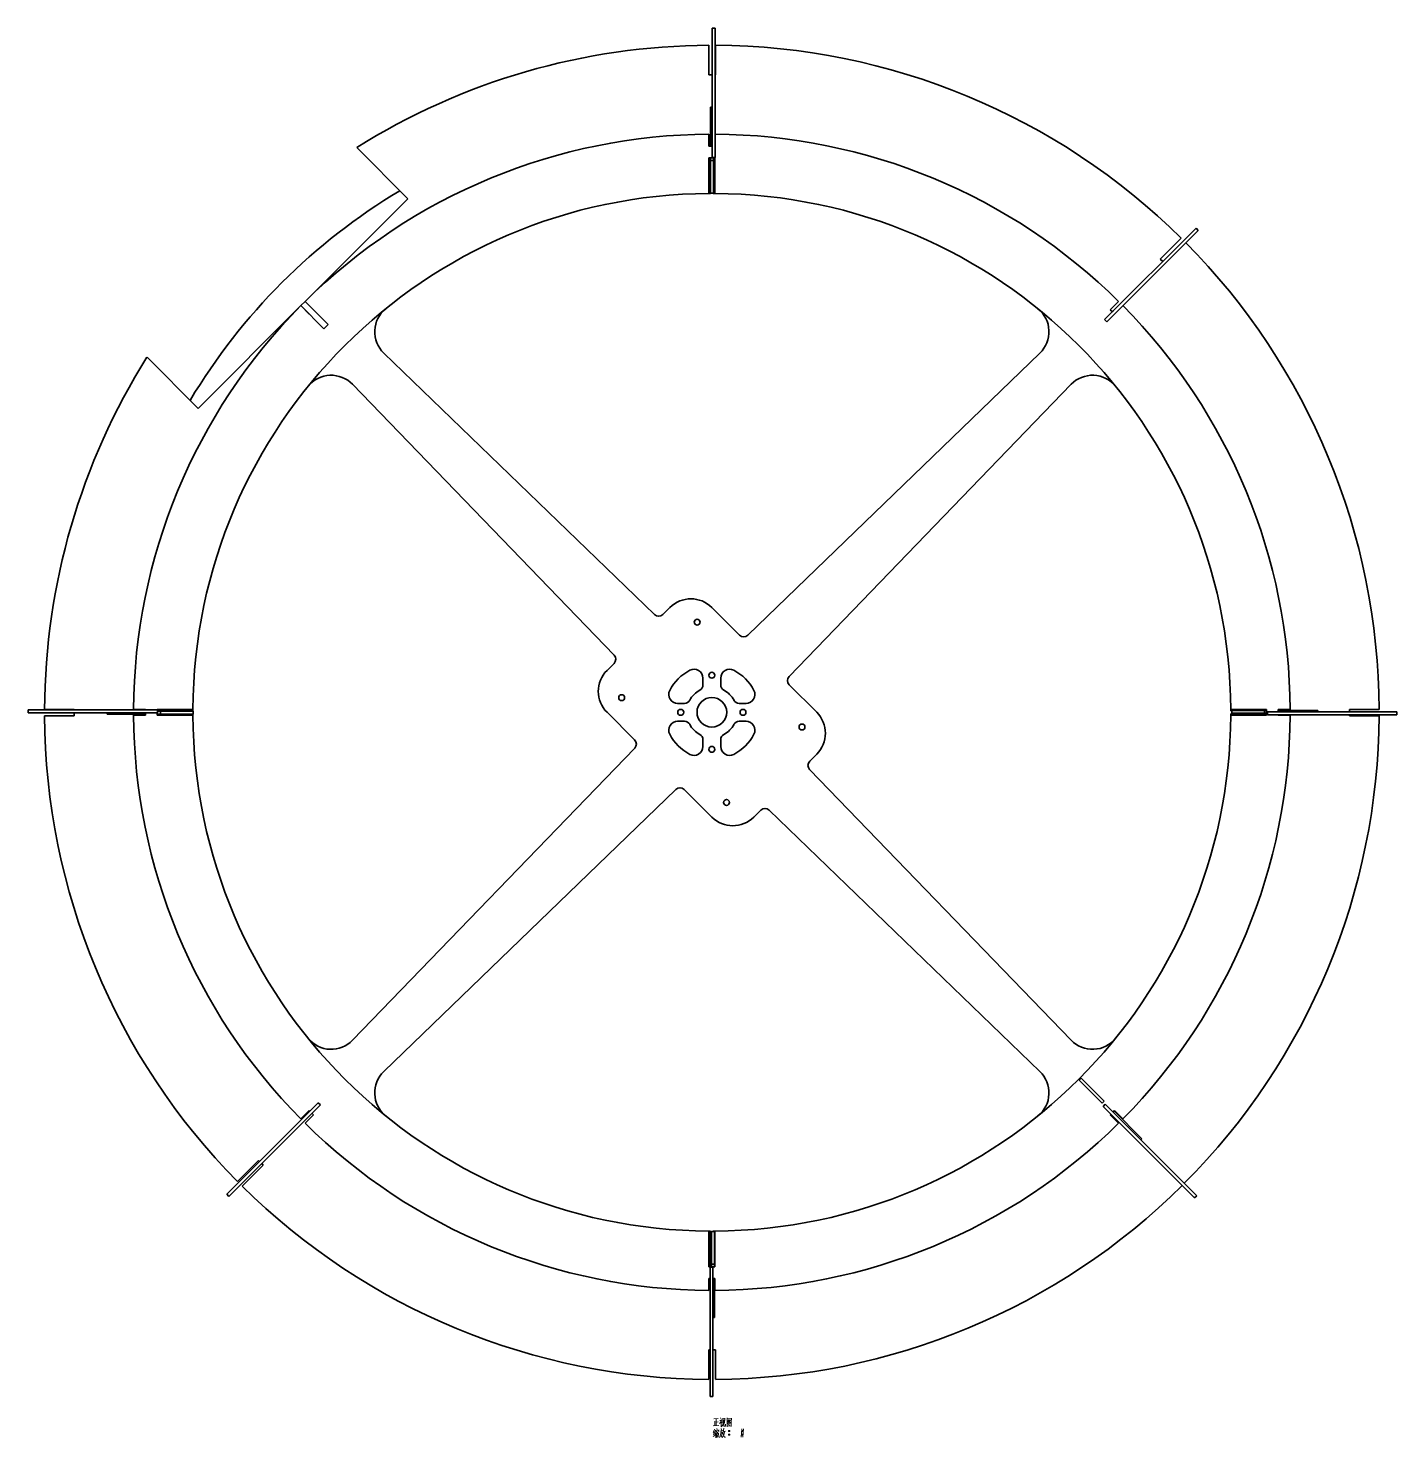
# Model space of a CAD drawing. Extents: x 68 to 1034, y 121 to 775.
# Drawn here: x 572.4 to 1033.9, y 120.7 to 596.1 of the extents above; entities that cross this region are included whole.
import ezdxf

# ---------------------------------------------------------------- set-up
doc = ezdxf.new("R2010")
doc.units = 0

msp = doc.modelspace()

# ---------------------------------------------------------------- linework, layer by layer
at = {"color": 7, "lineweight": 35}
for p, q in [((802.96, 552.55), (802.96, 596.15)), ((803.96, 552.55), (803.96, 596.15)), ((683.13, 555.87), (700.36, 538.63)), ((665.71, 503.99), (700.36, 538.63)), ((935.34, 497.84), (966.17, 528.67)), ((936.05, 497.14), (966.88, 527.96)), ((664.3, 502.57), (629.65, 467.92)), ((612.42, 485.16), (629.65, 467.92)), ((783.58, 398.36), (692.26, 486.55)), ((815.01, 391.41), (913.53, 486.55)), ((769.92, 384.7), (681.73, 476.03)), ((828.91, 377.51), (924.05, 476.03)), ((615.96, 366.24), (572.36, 366.24)), ((615.96, 365.24), (572.36, 365.24)), ((990.27, 365.55), (1033.87, 365.55)), ((990.27, 364.55), (1033.87, 364.55)), ((776.87, 353.28), (681.73, 254.76)), ((835.86, 346.08), (924.05, 254.76)), ((790.78, 339.37), (692.26, 244.24)), ((822.2, 332.43), (913.53, 244.24)), ((670.18, 233.65), (639.35, 202.82)), ((935.56, 233.16), (966.39, 202.34)), ((670.88, 232.94), (640.05, 202.12)), ((934.85, 232.46), (965.68, 201.63)), ((802.27, 178.24), (802.27, 134.64)), ((803.27, 178.24), (803.27, 134.64))]:
    msp.add_line(p, q, dxfattribs=at)
at = {"color": 7, "lineweight": 35, "ltscale": 0.025}
for p, q in [((803.96, 596.15), (802.96, 596.15)), ((803.46, 551.55), (802.46, 551.55)), ((803.96, 552.55), (802.96, 552.55)), ((803.46, 540.55), (802.46, 540.55)), ((572.36, 366.24), (572.36, 365.24)), ((615.96, 366.24), (615.96, 365.24)), ((616.96, 365.74), (616.96, 364.74)), ((627.96, 365.74), (627.96, 364.74)), ((978.27, 365.05), (978.27, 366.05)), ((989.27, 365.05), (989.27, 366.05)), ((990.27, 364.55), (990.27, 365.55)), ((1033.87, 364.55), (1033.87, 365.55)), ((926.72, 241.3), (927.43, 242)), ((934.5, 233.52), (935.21, 234.23)), ((934.85, 232.46), (935.56, 233.16)), ((802.77, 190.24), (803.77, 190.24)), ((802.27, 178.24), (803.27, 178.24)), ((802.77, 179.24), (803.77, 179.24)), ((802.27, 134.64), (803.27, 134.64))]:
    msp.add_line(p, q, dxfattribs=at)
at = {"color": 7, "lineweight": 35, "ltscale": 0.25}
for p, q in [((801.89, 590.39), (801.89, 580.39)), ((577.89, 366.39), (587.89, 366.39)), ((1027.89, 366.39), (1017.89, 366.39)), ((801.89, 140.4), (801.89, 150.4))]:
    msp.add_line(p, q, dxfattribs=at)
at = {"color": 7, "lineweight": 35, "ltscale": 0.249977}
for p, q in [((804.08, 590.39), (804.08, 580.39)), ((577.89, 364.21), (587.89, 364.21))]:
    msp.add_line(p, q, dxfattribs=at)
at = {"color": 7, "lineweight": 35, "ltscale": 0.026617}
for p, q in [((801.89, 580.39), (802.96, 580.39)), ((802.96, 556.39), (801.89, 556.39))]:
    msp.add_line(p, q, dxfattribs=at)
at = {"color": 7, "lineweight": 35, "ltscale": 0.002994}
msp.add_line((803.96, 580.39), (804.08, 580.39), dxfattribs=at)
at = {"color": 7, "lineweight": 35, "ltscale": 0.0125}
for p, q in [((802.96, 569.55), (802.46, 569.55)), ((1007.27, 365.55), (1007.27, 366.05)), ((947.58, 221.14), (947.94, 221.5)), ((803.27, 161.24), (803.77, 161.24))]:
    msp.add_line(p, q, dxfattribs=at)
at = {"color": 7, "lineweight": 35, "ltscale": 0.328967}
for p, q in [((802.46, 556.39), (802.46, 569.55)), ((803.77, 174.4), (803.77, 161.24))]:
    msp.add_line(p, q, dxfattribs=at)
at = {"color": 7, "lineweight": 35, "ltscale": 0.1}
for p, q in [((801.89, 560.39), (801.89, 556.39)), ((664.3, 502.57), (667.13, 499.74)), ((940.07, 503.98), (937.24, 501.16)), ((607.89, 366.39), (611.89, 366.39)), ((997.89, 366.39), (993.89, 366.39)), ((607.89, 364.39), (611.89, 364.39)), ((997.89, 364.39), (993.89, 364.39)), ((664.3, 228.22), (667.13, 231.04)), ((940.07, 226.8), (937.24, 229.63)), ((941.48, 228.22), (938.65, 231.04)), ((801.89, 170.4), (801.89, 174.4)), ((803.89, 170.4), (803.89, 174.4))]:
    msp.add_line(p, q, dxfattribs=at)
at = {"color": 7, "lineweight": 35, "ltscale": 0.003967}
for p, q in [((802.96, 556.55), (802.96, 556.39)), ((802.27, 174.24), (802.27, 174.4))]:
    msp.add_line(p, q, dxfattribs=at)
at = {"color": 7, "lineweight": 35, "ltscale": 0.3}
for p, q in [((801.89, 540.39), (801.89, 552.39)), ((803.89, 540.39), (803.89, 552.39)), ((627.89, 366.39), (615.89, 366.39)), ((977.89, 366.39), (989.89, 366.39)), ((627.89, 364.39), (615.89, 364.39)), ((977.89, 364.39), (989.89, 364.39)), ((801.89, 190.4), (801.89, 178.4)), ((803.89, 190.4), (803.89, 178.4))]:
    msp.add_line(p, q, dxfattribs=at)
at = {"color": 7, "lineweight": 35, "ltscale": 0.05}
for p, q in [((801.89, 552.39), (803.89, 552.39)), ((665.7, 504), (664.29, 502.59)), ((989.89, 366.39), (989.89, 364.39)), ((801.89, 178.4), (803.89, 178.4))]:
    msp.add_line(p, q, dxfattribs=at)
at = {"color": 7, "lineweight": 35, "ltscale": 0.299948}
msp.add_line((802.39, 540.39), (802.39, 552.39), dxfattribs=at)
at = {"color": 7, "lineweight": 35, "ltscale": 0.021025}
for p, q in [((802.46, 551.55), (802.46, 552.39)), ((803.46, 551.55), (803.46, 552.39))]:
    msp.add_line(p, q, dxfattribs=at)
at = {"color": 7, "lineweight": 35, "ltscale": 0.275}
for p, q in [((802.46, 540.55), (802.46, 551.55)), ((803.46, 540.55), (803.46, 551.55)), ((627.96, 365.74), (616.96, 365.74)), ((627.96, 364.74), (616.96, 364.74)), ((978.27, 366.05), (989.27, 366.05)), ((978.27, 365.05), (989.27, 365.05)), ((802.77, 190.24), (802.77, 179.24)), ((803.77, 190.24), (803.77, 179.24))]:
    msp.add_line(p, q, dxfattribs=at)
at = {"color": 7, "lineweight": 35, "ltscale": 0.003922}
msp.add_line((803.39, 540.55), (803.39, 540.39), dxfattribs=at)
at = {"color": 7, "lineweight": 35, "ltscale": 0.024999}
for p, q in [((966.88, 527.96), (966.17, 528.67)), ((639.35, 202.82), (640.05, 202.12))]:
    msp.add_line(p, q, dxfattribs=at)
at = {"color": 7, "lineweight": 35, "ltscale": 0.249978}
for p, q in [((961.15, 525.33), (954.08, 518.26)), ((642.96, 207.13), (650.03, 214.2)), ((804.08, 140.4), (804.08, 150.4))]:
    msp.add_line(p, q, dxfattribs=at)
at = {"color": 7, "lineweight": 35, "ltscale": 0.029612}
msp.add_line((954.92, 517.42), (954.08, 518.26), dxfattribs=at)
at = {"color": 7, "lineweight": 35, "ltscale": 0.275461}
msp.add_line((664.29, 502.59), (672.08, 494.79), dxfattribs=at)
at = {"color": 7, "lineweight": 35, "ltscale": 0.275462}
msp.add_line((665.7, 504), (673.49, 496.21), dxfattribs=at)
at = {"color": 7, "lineweight": 35, "ltscale": 0.06051}
msp.add_line((665.71, 503.98), (667.43, 502.27), dxfattribs=at)
at = {"color": 7, "lineweight": 35, "ltscale": 0.025001}
for p, q in [((937.95, 500.45), (937.24, 501.16)), ((936.05, 497.14), (935.34, 497.84)), ((670.18, 233.65), (670.88, 232.94)), ((965.68, 201.63), (966.39, 202.34))]:
    msp.add_line(p, q, dxfattribs=at)
at = {"color": 7, "lineweight": 35, "ltscale": 0.007868}
msp.add_line((938.17, 500.67), (937.95, 500.45), dxfattribs=at)
at = {"color": 7, "lineweight": 35, "ltscale": 0.050001}
msp.add_line((673.49, 496.21), (672.08, 494.79), dxfattribs=at)
at = {"color": 7, "lineweight": 35, "ltscale": 0.083579}
for p, q in [((786.39, 398.38), (788.75, 400.75)), ((819.4, 332.4), (817.03, 330.04))]:
    msp.add_line(p, q, dxfattribs=at)
at = {"color": 7, "lineweight": 35, "ltscale": 0.329216}
for p, q in [((812.2, 391.44), (802.89, 400.75)), ((828.94, 374.71), (838.25, 365.39)), ((776.85, 356.08), (767.54, 365.39)), ((793.58, 339.35), (802.89, 330.04))]:
    msp.add_line(p, q, dxfattribs=at)
at = {"color": 7, "lineweight": 35, "ltscale": 0.08358}
for p, q in [((769.9, 381.9), (767.54, 379.54)), ((835.88, 348.89), (838.25, 351.25))]:
    msp.add_line(p, q, dxfattribs=at)
at = {"color": 7, "lineweight": 35, "ltscale": 0.057487}
for p, q in [((799.89, 376.93), (799.89, 374.63)), ((805.89, 376.93), (805.89, 374.63)), ((791.36, 368.39), (793.66, 368.39)), ((814.42, 368.39), (812.12, 368.39)), ((791.36, 362.39), (793.66, 362.39)), ((814.42, 362.39), (812.12, 362.39)), ((799.89, 353.86), (799.89, 356.16)), ((805.89, 353.86), (805.89, 356.16))]:
    msp.add_line(p, q, dxfattribs=at)
at = {"color": 7, "lineweight": 35, "ltscale": 0.003902}
for p, q in [((587.89, 366.39), (587.89, 366.24)), ((611.89, 366.24), (611.89, 366.39)), ((615.89, 366.39), (615.89, 366.24)), ((993.89, 364.39), (993.89, 364.55))]:
    msp.add_line(p, q, dxfattribs=at)
at = {"color": 7, "lineweight": 35, "ltscale": 0.001544}
for p, q in [((615.89, 366.24), (615.96, 366.24)), ((615.89, 365.24), (615.96, 365.24))]:
    msp.add_line(p, q, dxfattribs=at)
at = {"color": 7, "lineweight": 35, "ltscale": 0.021098}
for p, q in [((993.89, 365.55), (993.89, 366.39)), ((1017.89, 366.39), (1017.89, 365.55)), ((611.89, 364.39), (611.89, 365.24)), ((615.89, 365.24), (615.89, 364.39))]:
    msp.add_line(p, q, dxfattribs=at)
at = {"color": 7, "lineweight": 35, "ltscale": 0.02571}
msp.add_line((587.89, 365.24), (587.89, 364.21), dxfattribs=at)
at = {"color": 7, "lineweight": 35, "ltscale": 0.012501}
msp.add_line((598.96, 365.24), (598.96, 364.74), dxfattribs=at)
at = {"color": 7, "lineweight": 35, "ltscale": 0.323448}
msp.add_line((611.89, 364.74), (598.96, 364.74), dxfattribs=at)
at = {"color": 7, "lineweight": 35, "ltscale": 0.026544}
msp.add_line((616.96, 364.74), (615.89, 364.74), dxfattribs=at)
at = {"color": 7, "lineweight": 35, "ltscale": 0.298346}
msp.add_line((627.89, 365.89), (615.96, 365.89), dxfattribs=at)
at = {"color": 7, "lineweight": 35, "ltscale": 0.024998}
msp.add_line((616.96, 365.74), (615.96, 365.74), dxfattribs=at)
at = {"color": 7, "lineweight": 35, "ltscale": 0.009387}
msp.add_line((977.89, 365.89), (978.27, 365.89), dxfattribs=at)
at = {"color": 7, "lineweight": 35, "ltscale": 0.299893}
msp.add_line((977.89, 364.89), (989.89, 364.89), dxfattribs=at)
at = {"color": 7, "lineweight": 35, "ltscale": 0.015508}
for p, q in [((989.27, 366.05), (989.89, 366.05)), ((989.27, 365.05), (989.89, 365.05))]:
    msp.add_line(p, q, dxfattribs=at)
at = {"color": 7, "lineweight": 35, "ltscale": 0.334485}
msp.add_line((993.89, 366.05), (1007.27, 366.05), dxfattribs=at)
at = {"color": 7, "lineweight": 35, "ltscale": 0.009485}
msp.add_line((994.27, 364.55), (993.89, 364.55), dxfattribs=at)
at = {"color": 7, "lineweight": 35, "ltscale": 0.008514}
msp.add_line((1017.89, 364.55), (1017.89, 364.21), dxfattribs=at)
at = {"color": 7, "lineweight": 35, "ltscale": 0.249976}
msp.add_line((1027.89, 364.21), (1017.89, 364.21), dxfattribs=at)
at = {"color": 7, "lineweight": 35, "ltscale": 0.274999}
for p, q in [((926.72, 241.3), (934.5, 233.52)), ((927.43, 242), (935.21, 234.23))]:
    msp.add_line(p, q, dxfattribs=at)
at = {"color": 7, "lineweight": 35, "ltscale": 0.099999}
msp.add_line((665.71, 226.8), (668.54, 229.63), dxfattribs=at)
at = {"color": 7, "lineweight": 35, "ltscale": 0.007805}
for p, q in [((667.35, 230.82), (667.13, 231.04)), ((937.24, 229.63), (937.46, 229.85))]:
    msp.add_line(p, q, dxfattribs=at)
at = {"color": 7, "lineweight": 35, "ltscale": 0.017195}
for p, q in [((668.54, 229.63), (668.06, 230.12)), ((938.17, 230.56), (938.65, 231.04))]:
    msp.add_line(p, q, dxfattribs=at)
at = {"color": 7, "lineweight": 35, "ltscale": 0.00787}
msp.add_line((937.68, 229.63), (937.46, 229.85), dxfattribs=at)
at = {"color": 7, "lineweight": 35, "ltscale": 0.332869}
msp.add_line((938.52, 230.91), (947.94, 221.5), dxfattribs=at)
at = {"color": 7, "lineweight": 35, "ltscale": 0.012417}
msp.add_line((650.38, 213.85), (650.03, 214.2), dxfattribs=at)
at = {"color": 7, "lineweight": 35, "ltscale": 0.250001}
msp.add_line((644.5, 205.59), (651.57, 212.66), dxfattribs=at)
at = {"color": 7, "lineweight": 35, "ltscale": 0.017196}
msp.add_line((651.57, 212.66), (651.09, 213.15), dxfattribs=at)
at = {"color": 7, "lineweight": 35, "ltscale": 0.299946}
msp.add_line((802.39, 190.39), (802.39, 178.4), dxfattribs=at)
at = {"color": 7, "lineweight": 35, "ltscale": 0.00392}
msp.add_line((803.39, 190.24), (803.39, 190.39), dxfattribs=at)
at = {"color": 7, "lineweight": 35, "ltscale": 0.021026}
for p, q in [((802.77, 179.24), (802.77, 178.4)), ((803.77, 179.24), (803.77, 178.4))]:
    msp.add_line(p, q, dxfattribs=at)
at = {"color": 7, "lineweight": 35, "ltscale": 0.009421}
for p, q in [((802.27, 174.4), (801.89, 174.4)), ((801.89, 150.4), (802.27, 150.4))]:
    msp.add_line(p, q, dxfattribs=at)
at = {"color": 7, "lineweight": 35, "ltscale": 0.015579}
msp.add_line((803.89, 174.4), (803.27, 174.4), dxfattribs=at)
at = {"color": 7, "lineweight": 35, "ltscale": 0.02019}
msp.add_line((803.27, 150.4), (804.08, 150.4), dxfattribs=at)
at = {"color": 7, "lineweight": 13}
for points in [[(803.29, 124.66), (805.25, 124.77)], [(803.57, 127.08), (805.07, 127.15)], [(803.85, 126.27), (803.85, 124.7)], [(804.34, 127.08), (804.34, 125.92), (804.34, 124.73)], [(804.34, 125.96), (804.97, 126.03)], [(804.55, 123.79), (804.72, 123.4)], [(806.16, 126.69), (805.98, 126.2), (805.49, 125.47)], [(805.53, 126.48), (806.09, 126.55)], [(805.81, 127.36), (806.09, 126.94)], [(805.98, 126.2), (805.98, 124.42)], [(805.98, 126.03), (806.3, 125.71)], [(806.02, 123.86), (806.12, 123.3)], [(806.09, 124.42), (806.37, 124.7)], [(806.37, 124.7), (806.61, 125.05)], [(806.58, 127.32), (806.58, 125.64)], [(807.24, 127.15), (806.58, 127.08)], [(806.79, 125.68), (806.61, 125.05)], [(806.89, 126.73), (806.79, 125.68)], [(806.93, 123.89), (806.86, 123.16)], [(806.93, 124.7), (806.93, 125.78)], [(807.07, 124.59), (806.93, 124.7)], [(807.49, 124.59), (807.07, 124.59)], [(807.17, 125.57), (807.24, 127.25)], [(807.49, 125.22), (807.49, 124.59)], [(808.01, 127.36), (808.01, 125.89), (808.01, 124.38)], [(808.01, 127.32), (808.01, 125.92), (808.01, 124.52)], [(809.48, 127.18), (808.01, 127.04)], [(808.01, 124.63), (809.38, 124.73)], [(808.08, 125.43), (808.57, 125.85)], [(808.78, 126.9), (808.22, 126.1)], [(808.54, 126.34), (809.24, 125.61)], [(808.54, 125.26), (808.89, 124.87)], [(808.57, 126.55), (809.03, 126.62)], [(808.57, 125.85), (808.78, 126.13)], [(808.64, 125.64), (808.89, 125.36)], [(808.78, 126.13), (809.13, 126.76)], [(809.24, 125.61), (809.41, 125.64)], [(809.45, 124.45), (809.45, 124.56), (809.38, 124.73)], [(809.45, 124.56), (809.45, 125.92), (809.48, 127.32)], [(812.98, 123.72), (812.88, 122.32), (812.77, 120.92)], [(813.58, 123.72), (813.47, 122.32), (813.37, 120.92)], [(803.32, 121.16), (804.02, 121.55)], [(803.78, 122.6), (803.36, 122.46)], [(803.85, 123.61), (803.39, 122.53)], [(803.43, 121.83), (803.95, 122)], [(803.92, 122.84), (803.46, 121.83)], [(804.23, 122.32), (803.92, 121.83)], [(804.16, 123.3), (804.06, 122.74)], [(804.16, 123.16), (805.21, 123.3)], [(804.41, 122.88), (804.23, 122.32)], [(804.27, 122.39), (804.27, 120.67)], [(804.48, 122.6), (805.18, 122.7)], [(804.55, 122.18), (804.58, 120.78)], [(804.55, 122.07), (805.07, 122.14)], [(804.58, 121.51), (804.97, 121.58)], [(805.04, 121.02), (804.62, 120.95)], [(804.79, 122.63), (804.72, 122.07)], [(805.11, 122.25), (805.04, 120.85)], [(805.25, 123.4), (805.11, 122.95)], [(806.02, 123.02), (805.91, 122.11), (805.81, 121.69), (805.49, 120.81)], [(805.53, 122.95), (806.58, 123.09)], [(806.33, 122.53), (806.23, 121.69), (806.09, 120.85), (805.88, 121.13)], [(805.95, 122.35), (806.33, 122.42)], [(806.72, 121.27), (806.33, 120.74)], [(806.72, 122.53), (806.54, 121.97)], [(806.65, 122.28), (807.21, 120.85)], [(806.86, 123.16), (806.72, 122.53)], [(807, 121.9), (806.72, 121.27)], [(806.79, 122.77), (807.49, 122.91)], [(807.21, 122.84), (807, 121.9)], [(807.21, 120.85), (807.52, 120.85)], [(808.54, 122.98), (808.92, 122.98)], [(808.54, 121.72), (808.92, 121.72)], [(808.57, 123.09), (808.89, 123.09)], [(808.57, 122.84), (808.89, 122.84)], [(808.57, 121.83), (808.89, 121.83)], [(808.57, 121.58), (808.89, 121.58)], [(812.98, 122.98), (813.37, 122.98)], [(812.98, 121.72), (813.37, 121.72)], [(813.02, 123.09), (813.33, 123.09)], [(813.02, 122.84), (813.33, 122.84)], [(813.02, 121.83), (813.33, 121.83)], [(813.02, 121.58), (813.33, 121.58)]]:
    msp.add_lwpolyline(points, dxfattribs=at)
for points in [[(808.64, 122.77), (808.82, 122.77), (808.92, 122.88), (808.92, 123.05), (808.82, 123.16), (808.64, 123.16), (808.54, 123.05), (808.54, 122.88)], [(808.64, 121.51), (808.82, 121.51), (808.92, 121.62), (808.92, 121.79), (808.82, 121.9), (808.64, 121.9), (808.54, 121.79), (808.54, 121.62)], [(813.09, 122.77), (813.26, 122.77), (813.37, 122.88), (813.37, 123.05), (813.26, 123.16), (813.09, 123.16), (812.98, 123.05), (812.98, 122.88)], [(813.09, 121.51), (813.26, 121.51), (813.37, 121.62), (813.37, 121.79), (813.26, 121.9), (813.09, 121.9), (812.98, 121.79), (812.98, 121.62)]]:
    msp.add_lwpolyline(points, close=True, dxfattribs=at)
at = {"color": 7, "lineweight": 35}
for centre, radius in [((797.94, 395.8), 1), ((802.89, 377.89), 1), ((772.49, 370.34), 1), ((792.39, 365.39), 1), ((802.89, 365.39), 5), ((813.39, 365.39), 1), ((833.3, 360.44), 1), ((802.89, 352.89), 1), ((807.84, 334.99), 1)]:
    msp.add_circle(centre, radius, dxfattribs=at)
for centre, radius, start, end in [((802.89, 365.39), 225, 90.2546, 122.1604), ((802.89, 365.39), 225, 45.3016, 89.6984), ((802.89, 365.39), 195, 90.2938, 134.7062), ((802.89, 365.39), 195, 45.2938, 89.6872), ((802.89, 365.39), 205, 120.883, 149.117), ((802.89, 365.39), 175, 90.3274, 179.6726), ((802.89, 365.39), 175, 90.163, 90.3267), ((802.89, 365.39), 175, 89.6733, 89.837), ((802.89, 365.39), 175, 0.3274, 89.6726), ((802.89, 365.39), 225, 0.2546, 44.7454), ((802.89, 365.39), 195, 135.2938, 179.7062), ((699.2, 493.74), 10, 128.9327, 226), ((906.58, 493.74), 10, 314, 51.0673), ((802.89, 365.39), 195, 0.2938, 44.7062), ((802.89, 365.39), 225, 147.8396, 179.7453), ((674.54, 469.08), 10, 44, 141.0056), ((931.24, 469.08), 10, 38.9327, 136), ((795.82, 393.68), 10, 45, 135), ((784.97, 399.8), 2, 226, 315), ((813.62, 392.85), 2, 225, 314), ((768.49, 383.31), 2, 315, 44), ((774.61, 372.46), 10, 135, 225), ((802.89, 365.39), 16, 117.4864, 152.5136), ((796.89, 376.93), 3, 0, 117.4864), ((808.89, 376.93), 3, 62.5136, 180), ((802.89, 365.39), 16, 27.4864, 62.5136), ((830.35, 376.12), 2, 136, 225), ((791.36, 371.39), 3, 152.5136, 270), ((802.89, 365.39), 8.5, 118.4369, 151.5631), ((797.89, 374.63), 2, 298.4369, 360), ((807.89, 374.63), 2, 180, 241.5631), ((802.89, 365.39), 8.5, 28.4369, 61.5631), ((814.42, 371.39), 3, 270, 27.4864), ((802.89, 365.39), 175, 179.6726, 179.8363), ((793.66, 370.39), 2, 270, 331.5631), ((812.12, 370.39), 2, 208.4369, 270), ((802.89, 365.39), 175, 0.1637, 0.3274), ((802.89, 365.39), 225, 180.3016, 224.6984), ((802.89, 365.39), 195, 180.2938, 224.7062), ((802.89, 365.39), 175, 180.2148, 180.3274), ((802.89, 365.39), 175, 180.3274, 269.6726), ((791.36, 359.39), 3, 90, 207.4864), ((793.66, 360.39), 2, 28.4369, 90), ((802.89, 365.39), 175, 270.3274, 359.6726), ((812.12, 360.39), 2, 90, 151.5631), ((814.42, 359.39), 3, 332.5136, 90), ((831.18, 358.32), 10, 315, 45), ((802.89, 365.39), 195, 315.2938, 359.7062), ((802.89, 365.39), 225, 315.0795, 359.6984), ((802.89, 365.39), 175, 359.6726, 359.8363), ((802.89, 365.39), 16, 207.4864, 242.5136), ((802.89, 365.39), 8.5, 208.4369, 241.5631), ((797.89, 356.16), 2, 0, 61.5631), ((807.89, 356.16), 2, 118.4369, 180), ((802.89, 365.39), 8.5, 298.4369, 331.5631), ((802.89, 365.39), 16, 297.4864, 332.5136), ((775.43, 354.67), 2, 316, 45), ((796.89, 353.86), 3, 242.5136, 360), ((808.89, 353.86), 3, 180, 297.4864), ((837.3, 347.47), 2, 135, 224), ((792.17, 337.94), 2, 45, 134), ((820.81, 330.99), 2, 46, 135), ((809.96, 337.11), 10, 225, 315), ((674.54, 261.71), 10, 219.1151, 316), ((931.24, 261.71), 10, 224, 321.0673), ((699.2, 237.04), 10, 134, 230.8851), ((906.58, 237.04), 10, 308.9327, 46), ((802.89, 365.39), 195, 225.2938, 269.7062), ((802.89, 365.39), 195, 270.2938, 314.7062), ((802.89, 365.39), 225, 225.2547, 269.7454), ((802.89, 365.39), 225, 270.3016, 314.8249), ((802.89, 365.39), 175, 269.6733, 269.837), ((802.89, 365.39), 175, 270.163, 270.3267)]:
    msp.add_arc(centre, radius, start, end, dxfattribs=at)

doc.saveas('drawing.dxf')
